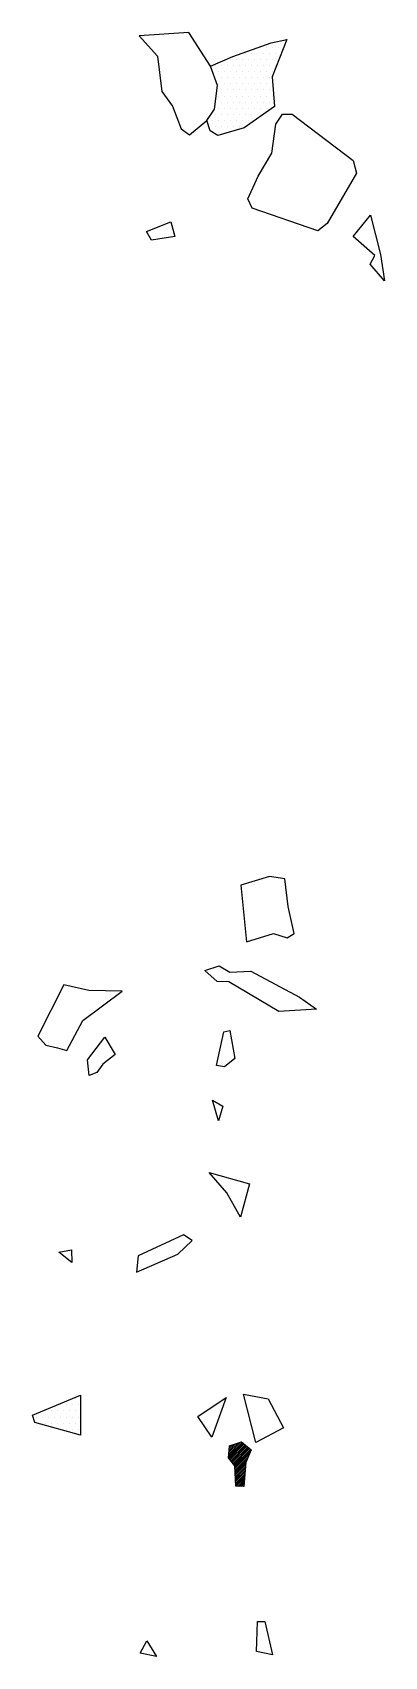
# Model space of a CAD drawing. Header units: metres. Extents: x -5 to -4.28, y -14.93 to -11.58.
import ezdxf

# ---------------------------------------------------------------- set-up
doc = ezdxf.new("R2010")
doc.units = ezdxf.units.M
doc.header["$LTSCALE"] = 25
doc.header["$MEASUREMENT"] = 0
doc.layers.get('0').update_dxf_attribs({"linetype": 'CONTINUOUS'})
for name, color, linetype in [('KNOCHEN', 2, 'CONTINUOUS'), ('KNOCHENSCHRAFF', 2, 'CONTINUOUS'), ('STEINE', 4, 'CONTINUOUS'), ('STEINESCHRAFF', 4, 'CONTINUOUS')]:
    doc.layers.add(name, color=color, linetype=linetype)

# ---------------------------------------------------------------- blocks, each defined once
blk = doc.blocks.new('*X1')
at = {"color": 0}
for p, q in [((-459.76, -1452.18), (-456.71, -1449.14)), ((-459.72, -1451.79), (-456.91, -1448.98)), ((-459.69, -1451.4), (-457.17, -1448.88)), ((-459.66, -1451.02), (-457.69, -1449.05)), ((-459.63, -1450.64), (-458.21, -1449.22)), ((-459.6, -1452.38), (-456.52, -1449.3)), ((-459.59, -1450.25), (-458.74, -1449.4)), ((-459.56, -1449.87), (-459.26, -1449.57)), ((-459.44, -1452.58), (-456.33, -1449.46)), ((-459.29, -1452.77), (-456.14, -1449.63)), ((-459.13, -1452.97), (-455.95, -1449.79)), ((-458.97, -1453.16), (-455.76, -1449.95)), ((-458.81, -1453.36), (-455.57, -1450.11)), ((-458.65, -1453.55), (-455.38, -1450.27)), ((-458.49, -1453.75), (-455.18, -1450.44)), ((-458.42, -1454.03), (-455.2, -1450.8)), ((-458.41, -1454.37), (-455.46, -1451.42)), ((-458.39, -1454.7), (-455.72, -1452.03)), ((-458.38, -1455.04), (-455.98, -1452.65)), ((-458.36, -1455.38), (-456.2, -1453.22)), ((-458.34, -1455.72), (-456.24, -1453.61)), ((-458.33, -1456.06), (-456.27, -1454)), ((-458.31, -1456.39), (-456.3, -1454.38)), ((-458.3, -1456.73), (-456.33, -1454.77)), ((-458.28, -1457.07), (-456.36, -1455.15)), ((-458.26, -1457.41), (-456.4, -1455.54)), ((-458.25, -1457.74), (-456.43, -1455.92)), ((-458.19, -1458.04), (-456.46, -1456.31)), ((-457.85, -1458.05), (-456.49, -1456.7)), ((-457.5, -1458.06), (-456.53, -1457.08)), ((-457.16, -1458.07), (-456.56, -1457.47)), ((-456.82, -1458.08), (-456.59, -1457.85))]:
    blk.add_line(p, q, dxfattribs=at)
blk = doc.blocks.new('*X2')
at = {"color": 0}
for p, q in [((-453.125, -1161.25), (-453.125, -1161.25)), ((-451.875, -1161.25), (-451.875, -1161.25)), ((-450.625, -1161.25), (-450.625, -1161.25)), ((-449.375, -1161.25), (-449.375, -1161.25)), ((-448.75, -1160), (-448.75, -1160)), ((-462.5, -1165), (-462.5, -1165)), ((-461.25, -1165), (-461.25, -1165)), ((-460, -1165), (-460, -1165)), ((-459.375, -1163.75), (-459.375, -1163.75)), ((-458.75, -1165), (-458.75, -1165)), ((-458.125, -1163.75), (-458.125, -1163.75)), ((-457.5, -1165), (-457.5, -1165)), ((-456.875, -1163.75), (-456.875, -1163.75)), ((-456.25, -1162.5), (-456.25, -1162.5)), ((-456.25, -1165), (-456.25, -1165)), ((-455.625, -1163.75), (-455.625, -1163.75)), ((-455, -1162.5), (-455, -1162.5)), ((-455, -1165), (-455, -1165)), ((-454.375, -1163.75), (-454.375, -1163.75)), ((-453.75, -1162.5), (-453.75, -1162.5)), ((-453.75, -1165), (-453.75, -1165)), ((-453.125, -1163.75), (-453.125, -1163.75)), ((-452.5, -1162.5), (-452.5, -1162.5)), ((-452.5, -1165), (-452.5, -1165)), ((-451.875, -1163.75), (-451.875, -1163.75)), ((-451.25, -1162.5), (-451.25, -1162.5)), ((-451.25, -1165), (-451.25, -1165)), ((-450.625, -1163.75), (-450.625, -1163.75)), ((-450, -1162.5), (-450, -1162.5)), ((-450, -1165), (-450, -1165)), ((-449.375, -1163.75), (-449.375, -1163.75)), ((-462.5, -1167.5), (-462.5, -1167.5)), ((-461.875, -1166.25), (-461.875, -1166.25)), ((-461.875, -1168.75), (-461.875, -1168.75)), ((-461.25, -1167.5), (-461.25, -1167.5)), ((-460.625, -1166.25), (-460.625, -1166.25)), ((-460.625, -1168.75), (-460.625, -1168.75)), ((-460, -1167.5), (-460, -1167.5)), ((-459.375, -1166.25), (-459.375, -1166.25)), ((-459.375, -1168.75), (-459.375, -1168.75)), ((-458.75, -1167.5), (-458.75, -1167.5)), ((-458.125, -1166.25), (-458.125, -1166.25)), ((-458.125, -1168.75), (-458.125, -1168.75)), ((-457.5, -1167.5), (-457.5, -1167.5)), ((-456.875, -1166.25), (-456.875, -1166.25)), ((-456.875, -1168.75), (-456.875, -1168.75)), ((-456.25, -1167.5), (-456.25, -1167.5)), ((-455.625, -1166.25), (-455.625, -1166.25)), ((-455.625, -1168.75), (-455.625, -1168.75)), ((-455, -1167.5), (-455, -1167.5)), ((-454.375, -1166.25), (-454.375, -1166.25)), ((-454.375, -1168.75), (-454.375, -1168.75)), ((-453.75, -1167.5), (-453.75, -1167.5)), ((-453.125, -1166.25), (-453.125, -1166.25)), ((-453.125, -1168.75), (-453.125, -1168.75)), ((-452.5, -1167.5), (-452.5, -1167.5)), ((-451.875, -1166.25), (-451.875, -1166.25)), ((-451.875, -1168.75), (-451.875, -1168.75)), ((-451.25, -1167.5), (-451.25, -1167.5)), ((-450.625, -1166.25), (-450.625, -1166.25)), ((-461.875, -1171.25), (-461.875, -1171.25)), ((-461.25, -1170), (-461.25, -1170)), ((-461.25, -1172.5), (-461.25, -1172.5)), ((-460.625, -1171.25), (-460.625, -1171.25)), ((-460, -1170), (-460, -1170)), ((-460, -1172.5), (-460, -1172.5)), ((-459.375, -1171.25), (-459.375, -1171.25)), ((-458.75, -1170), (-458.75, -1170)), ((-458.75, -1172.5), (-458.75, -1172.5)), ((-458.125, -1171.25), (-458.125, -1171.25)), ((-457.5, -1170), (-457.5, -1170)), ((-457.5, -1172.5), (-457.5, -1172.5)), ((-456.875, -1171.25), (-456.875, -1171.25)), ((-456.25, -1170), (-456.25, -1170)), ((-456.25, -1172.5), (-456.25, -1172.5)), ((-455.625, -1171.25), (-455.625, -1171.25)), ((-455, -1170), (-455, -1170)), ((-455, -1172.5), (-455, -1172.5)), ((-454.375, -1171.25), (-454.375, -1171.25)), ((-453.75, -1170), (-453.75, -1170)), ((-453.75, -1172.5), (-453.75, -1172.5)), ((-453.125, -1171.25), (-453.125, -1171.25)), ((-452.5, -1170), (-452.5, -1170)), ((-452.5, -1172.5), (-452.5, -1172.5)), ((-451.875, -1171.25), (-451.875, -1171.25)), ((-451.25, -1170), (-451.25, -1170)), ((-451.25, -1172.5), (-451.25, -1172.5)), ((-450.625, -1171.25), (-450.625, -1171.25)), ((-462.5, -1175), (-462.5, -1175)), ((-461.875, -1173.75), (-461.875, -1173.75)), ((-461.25, -1175), (-461.25, -1175)), ((-460.625, -1173.75), (-460.625, -1173.75)), ((-460, -1175), (-460, -1175)), ((-459.375, -1173.75), (-459.375, -1173.75)), ((-458.75, -1175), (-458.75, -1175)), ((-458.125, -1173.75), (-458.125, -1173.75)), ((-457.5, -1175), (-457.5, -1175)), ((-456.875, -1173.75), (-456.875, -1173.75)), ((-456.25, -1175), (-456.25, -1175)), ((-455.625, -1173.75), (-455.625, -1173.75)), ((-455, -1175), (-455, -1175)), ((-454.375, -1173.75), (-454.375, -1173.75)), ((-453.75, -1175), (-453.75, -1175)), ((-453.125, -1173.75), (-453.125, -1173.75)), ((-452.5, -1175), (-452.5, -1175)), ((-451.875, -1173.75), (-451.875, -1173.75)), ((-463.75, -1177.5), (-463.75, -1177.5)), ((-463.125, -1176.25), (-463.125, -1176.25)), ((-462.5, -1177.5), (-462.5, -1177.5)), ((-461.875, -1176.25), (-461.875, -1176.25)), ((-461.875, -1178.75), (-461.875, -1178.75)), ((-461.25, -1177.5), (-461.25, -1177.5)), ((-460.625, -1176.25), (-460.625, -1176.25)), ((-460.625, -1178.75), (-460.625, -1178.75)), ((-460, -1177.5), (-460, -1177.5)), ((-459.375, -1176.25), (-459.375, -1176.25)), ((-458.75, -1177.5), (-458.75, -1177.5)), ((-458.125, -1176.25), (-458.125, -1176.25)), ((-457.5, -1177.5), (-457.5, -1177.5)), ((-456.875, -1176.25), (-456.875, -1176.25)), ((-456.25, -1177.5), (-456.25, -1177.5)), ((-455.625, -1176.25), (-455.625, -1176.25)), ((-454.375, -1176.25), (-454.375, -1176.25)), ((-491.25, -1440), (-491.25, -1440)), ((-499.375, -1443.75), (-499.375, -1443.75)), ((-498.125, -1443.75), (-498.125, -1443.75)), ((-497.5, -1442.5), (-497.5, -1442.5)), ((-496.875, -1443.75), (-496.875, -1443.75)), ((-496.25, -1442.5), (-496.25, -1442.5)), ((-495.625, -1443.75), (-495.625, -1443.75)), ((-495, -1442.5), (-495, -1442.5)), ((-494.375, -1441.25), (-494.375, -1441.25)), ((-494.375, -1443.75), (-494.375, -1443.75)), ((-493.75, -1442.5), (-493.75, -1442.5)), ((-493.125, -1441.25), (-493.125, -1441.25)), ((-493.125, -1443.75), (-493.125, -1443.75)), ((-492.5, -1442.5), (-492.5, -1442.5)), ((-491.875, -1441.25), (-491.875, -1441.25)), ((-491.875, -1443.75), (-491.875, -1443.75)), ((-491.25, -1442.5), (-491.25, -1442.5)), ((-490.625, -1441.25), (-490.625, -1441.25)), ((-490.625, -1443.75), (-490.625, -1443.75)), ((-498.75, -1445), (-498.75, -1445)), ((-497.5, -1445), (-497.5, -1445)), ((-496.25, -1445), (-496.25, -1445)), ((-495, -1445), (-495, -1445)), ((-494.375, -1446.25), (-494.375, -1446.25)), ((-493.75, -1445), (-493.75, -1445)), ((-493.125, -1446.25), (-493.125, -1446.25)), ((-492.5, -1445), (-492.5, -1445)), ((-491.875, -1446.25), (-491.875, -1446.25)), ((-491.25, -1445), (-491.25, -1445)), ((-490.625, -1446.25), (-490.625, -1446.25))]:
    blk.add_line(p, q, dxfattribs=at)

msp = doc.modelspace()

# ---------------------------------------------------------------- linework, layer by layer
at = {"layer": 'KNOCHEN'}
msp.add_lwpolyline([(-4.5823, -14.5804), (-4.5843, -14.5382), (-4.5975, -14.522), (-4.5955, -14.4966), (-4.5706, -14.4885), (-4.5508, -14.5053), (-4.562, -14.5316), (-4.5661, -14.5809), (-4.5823, -14.5804)], dxfattribs=at)
at = {"layer": 'STEINE'}
for points in [[(-4.7821, -11.5884), (-4.7441, -11.6306), (-4.735, -11.7032), (-4.7132, -11.7337), (-4.695, -11.7804), (-4.6782, -11.7926), (-4.6422, -11.7632), (-4.6264, -11.7394), (-4.6203, -11.6906), (-4.6344, -11.651), (-4.679, -11.5814), (-4.7821, -11.5884)], [(-4.6344, -11.651), (-4.5887, -11.6313), (-4.5095, -11.6029), (-4.477, -11.5958), (-4.5075, -11.673), (-4.5025, -11.7344), (-4.565, -11.778), (-4.6193, -11.7942), (-4.6356, -11.784), (-4.6422, -11.7632)], [(-4.5575, -11.9247), (-4.5362, -11.878), (-4.5077, -11.8303), (-4.4995, -11.7704), (-4.4858, -11.7496), (-4.466, -11.7497), (-4.3402, -11.8457), (-4.3336, -11.8716), (-4.3936, -11.9756), (-4.4129, -11.9909), (-4.5484, -11.9435), (-4.5575, -11.9247)], [(-4.2957, -12.0412), (-4.3403, -12.0021), (-4.3042, -11.958), (-4.284, -12.0397), (-4.2754, -12.0935), (-4.3053, -12.0595), (-4.2957, -12.0412)], [(-4.7566, -12.0098), (-4.7667, -11.9921), (-4.7165, -11.9723), (-4.7079, -12.0023), (-4.7566, -12.0098)], [(-4.5605, -13.4574), (-4.5046, -13.4402), (-4.4762, -13.4488), (-4.462, -13.4402), (-4.4746, -13.3844), (-4.4812, -13.327), (-4.5126, -13.3224), (-4.572, -13.3401), (-4.5605, -13.4574)], [(-4.4936, -13.6011), (-4.5971, -13.5401), (-4.621, -13.5391), (-4.6463, -13.5167), (-4.6169, -13.5071), (-4.5945, -13.5198), (-4.5514, -13.5178), (-4.4509, -13.5717), (-4.4159, -13.5961), (-4.4936, -13.6011)], [(-4.8169, -13.5587), (-4.886, -13.5576), (-4.9373, -13.5459), (-4.9912, -13.6519), (-4.9744, -13.6702), (-4.9501, -13.6758), (-4.9308, -13.6814), (-4.8982, -13.6195), (-4.8169, -13.5587)], [(-4.8851, -13.7328), (-4.8887, -13.7008), (-4.8526, -13.6541), (-4.8313, -13.6897), (-4.8567, -13.7099), (-4.8694, -13.7267), (-4.8851, -13.7328)], [(-4.6221, -13.7122), (-4.6074, -13.6427), (-4.5947, -13.6401), (-4.5846, -13.698), (-4.6054, -13.7153), (-4.6221, -13.7122)], [(-4.6182, -13.8264), (-4.6308, -13.7838), (-4.609, -13.7965), (-4.6182, -13.8264)], [(-4.5727, -14.0255), (-4.6006, -13.9752), (-4.6371, -13.933), (-4.5538, -13.9565), (-4.5727, -14.0255)], [(-4.7839, -14.105), (-4.787, -14.139), (-4.7022, -14.1015), (-4.6727, -14.0731), (-4.69, -14.0619), (-4.7839, -14.105)], [(-4.9205, -14.1186), (-4.9479, -14.0972), (-4.9215, -14.0927), (-4.9205, -14.1186)], [(-4.9026, -14.475), (-4.9975, -14.4485), (-5.0021, -14.4338), (-4.903, -14.3922), (-4.9026, -14.475)], [(-4.632, -14.4793), (-4.6609, -14.4361), (-4.602, -14.3971), (-4.632, -14.4793)], [(-4.5411, -14.49), (-4.5664, -14.39), (-4.5157, -14.4002), (-4.4837, -14.4601), (-4.5411, -14.49)], [(-4.5395, -14.921), (-4.5379, -14.8591), (-4.5222, -14.8596), (-4.5065, -14.9277), (-4.5395, -14.921)], [(-4.7796, -14.9249), (-4.7659, -14.8995), (-4.7461, -14.9315), (-4.7796, -14.9249)]]:
    msp.add_lwpolyline(points, dxfattribs=at)

# ---------------------------------------------------------------- block references
at = {"layer": 'KNOCHENSCHRAFF', "xscale": 0.01, "yscale": 0.01, "zscale": 0.01}
msp.add_blockref('*X1', (0, 0), dxfattribs=at)
at = {"layer": 'STEINESCHRAFF', "xscale": 0.01, "yscale": 0.01, "zscale": 0.01}
msp.add_blockref('*X2', (0, 0), dxfattribs=at)

doc.saveas('drawing.dxf')
